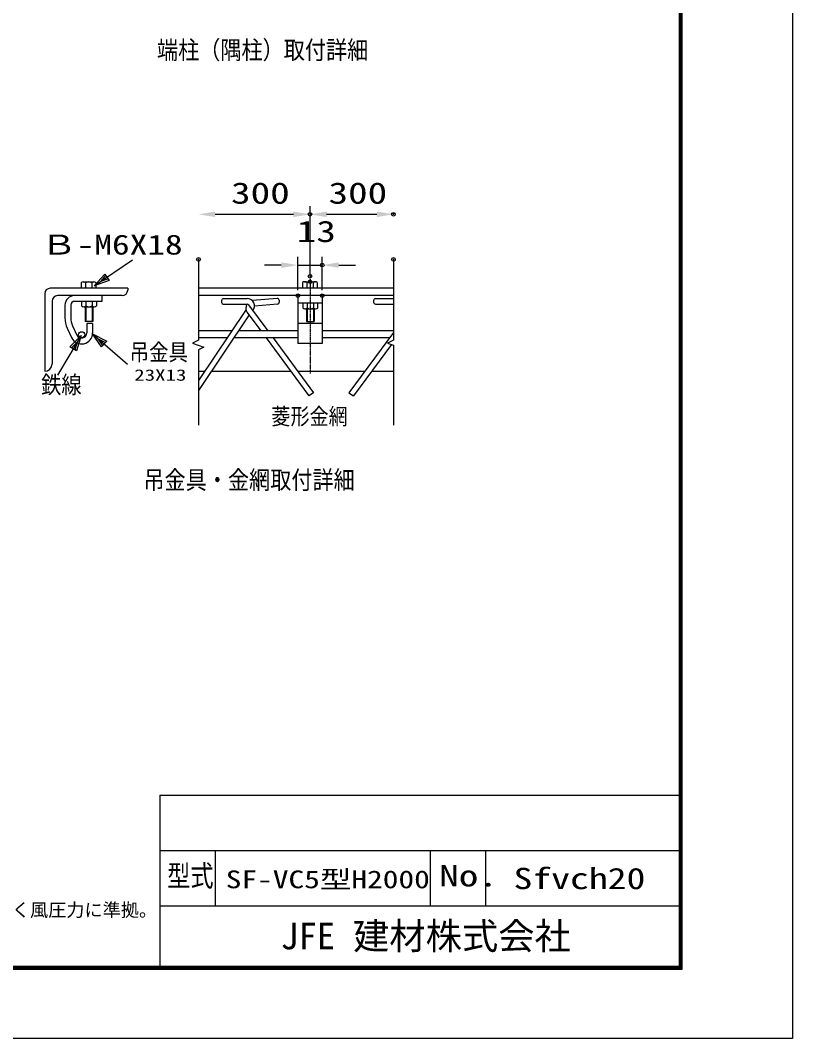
# Model space of a CAD drawing. Units: millimetres, scale not verified. Extents: x -4455 to 4455, y -3150 to 3150.
# Drawn here: x 2361 to 4455, y -3150 to -391 of the extents above; entities that cross this region are included whole.
import ezdxf
from ezdxf.enums import TextEntityAlignment as Align

# ---------------------------------------------------------------- set-up
doc = ezdxf.new("R2010")
doc.units = ezdxf.units.MM
doc.header["$LTSCALE"] = 20
doc.header["$PDMODE"] = 32
doc.header["$PDSIZE"] = 10
doc.linetypes.add('USER4', pattern=[0.216, 0.118, -0.039, 0.02, -0.039])
for name, color, linetype, lineweight in [('0-0_1', 7, 'Continuous', 25), ('0-2_0', 4, 'Continuous', 25), ('0-7_WAKU', 7, 'Continuous', 25), ('0-8_CENTLN-LMEC0', 2, 'USER4', 25)]:
    doc.layers.add(name, color=color, linetype=linetype, lineweight=lineweight)
doc.layers.add('0-5_DEFPOINTS', color=7, linetype='Continuous')
doc.layers.add('0-9_D-TTL-TXT', color=7, linetype='Continuous')
doc.styles.add('ＭＳ ゴシック', font='')
doc.styles.get('ＭＳ ゴシック').set_extended_font_data('MS Gothic')

# ---------------------------------------------------------------- blocks, each defined once
blk = doc.blocks.new('C71')
at = {"layer": '0-0_1', "color": 4}
blk.add_line((156037.7, 60874.7), (158113.3, 62287.1), dxfattribs=at)
blk.add_lwpolyline([(156850.4, 61173.6), (156037.7, 60874.7), (156614.1, 61520.9)], close=True, dxfattribs=at)
blk.add_lwpolyline([(156791.3, 61260.4), (156385, 61111), (156673.1, 61434.1)], dxfattribs=at)

msp = doc.modelspace()

# ---------------------------------------------------------------- linework, layer by layer
at = {"layer": '0-0_1'}
for p, q in [((2526.37, -1101.98), (2526.37, -1116.9)), ((2532.04, -1099.57), (2560.72, -1099.57)), ((2537.71, -1101.99), (2537.71, -1116.9)), ((2555.04, -1101.97), (2555.04, -1116.9)), ((2566.37, -1101.93), (2566.37, -1116.9)), ((3126.29, -1101.58), (3126.29, -1116.51)), ((3131.95, -1099.17), (3160.64, -1099.17)), ((3137.62, -1101.59), (3137.62, -1116.51)), ((3154.96, -1101.57), (3154.96, -1116.51)), ((3166.29, -1101.53), (3166.29, -1116.51)), ((2527.47, -1152.23), (2527.47, -1164.49)), ((2538.8, -1152.23), (2538.8, -1164.49)), ((2556.14, -1152.23), (2556.14, -1164.49)), ((2567.47, -1152.23), (2567.47, -1164.49)), ((2582.45, -1136.83), (2582.45, -1152.23)), ((3127.39, -1157.49), (3127.39, -1169.75)), ((3138.72, -1157.48), (3138.72, -1169.75)), ((3156.05, -1157.49), (3156.05, -1169.75)), ((3167.38, -1157.49), (3167.39, -1169.75)), ((2533.14, -1166.89), (2561.8, -1166.89)), ((2536.8, -1166.89), (2536.8, -1206.83)), ((2558.14, -1166.89), (2558.14, -1206.83)), ((3133.05, -1172.15), (3161.72, -1172.15)), ((3136.72, -1172.15), (3136.72, -1206.83)), ((3158.05, -1172.15), (3158.05, -1206.83)), ((3136.72, -1206.83), (3158.05, -1206.83))]:
    msp.add_line(p, q, dxfattribs=at)
at = {"layer": '0-0_1', "color": 4}
for p, q in [((2538.94, -1166.89), (2538.94, -1206.83)), ((2556, -1166.89), (2556, -1206.83)), ((3138.85, -1172.15), (3138.85, -1206.83)), ((3155.92, -1172.15), (3155.92, -1206.83))]:
    msp.add_line(p, q, dxfattribs=at)
at = {"layer": '0-0_1'}
for centre, radius, start, end in [((2532.02, -1107.28), 7.75, 43.05395, 136.76926), ((2546.42, -1116.52), 16.94, 59.3584, 120.92194), ((2560.75, -1107.77), 8.14, 45.86685, 134.53607), ((3131.94, -1106.88), 7.75, 43.05395, 136.76926), ((3146.34, -1116.12), 16.94, 59.3584, 120.92194), ((3160.66, -1107.37), 8.14, 45.86685, 134.53607), ((2533.12, -1159.18), 7.75, 223.23149, 316.94679), ((2547.52, -1149.94), 16.94, 239.07794, 300.64148), ((2561.84, -1158.69), 8.14, 225.46316, 314.1324), ((3133.03, -1164.44), 7.75, 223.23149, 316.94679), ((3147.43, -1155.2), 16.94, 239.07794, 300.64148), ((3161.76, -1163.95), 8.14, 225.46316, 314.1324)]:
    msp.add_arc(centre, radius, start, end, dxfattribs=at)
at = {"layer": '0-2_0', "color": 1}
for p, q in [((3146.67, -1084.17), (3146.67, -893.94)), ((3113.67, -1121.83), (3113.67, -1031.58)), ((3179.67, -1121.83), (3179.67, -1031.58))]:
    msp.add_line(p, q, dxfattribs=at)
at = {"layer": '0-2_0', "color": 2}
for p, q in [((2889.37, -916.44), (3101.67, -916.44)), ((3191.67, -916.44), (3327.85, -916.44)), ((3068.67, -1054.08), (3023.67, -1054.08)), ((3113.67, -1054.08), (3179.67, -1054.08)), ((3224.67, -1054.08), (3269.67, -1054.08))]:
    msp.add_line(p, q, dxfattribs=at)
at = {"layer": '0-2_0', "color": 7}
for p, q in [((2844.37, -1038.62), (2844.37, -1257.26)), ((3372.85, -1038.62), (3372.85, -1257.26)), ((2652.45, -1116.83), (2442.45, -1116.83)), ((2652.45, -1116.83), (2652.45, -1121.83)), ((3372.85, -1116.83), (2844.37, -1116.83)), ((3366.41, -1116.83), (2844.37, -1116.83)), ((2427.45, -1131.83), (2427.45, -1341.83)), ((2447.45, -1151.83), (2447.45, -1321.83)), ((2637.45, -1136.83), (2462.45, -1136.83)), ((2582.45, -1152.23), (2508.45, -1152.23)), ((3372.85, -1136.83), (2844.37, -1136.83)), ((2906.73, -1149.65), (2906.7, -1154.65)), ((2911.75, -1144.67), (2976.47, -1144.96)), ((3057.42, -1144.63), (2990.97, -1150.29)), ((3062.82, -1149.18), (3063.25, -1154.17)), ((3113.67, -1136.83), (3113.67, -1266.83)), ((3179.67, -1157.47), (3113.67, -1157.47)), ((3179.67, -1136.83), (3179.67, -1266.83)), ((3318.8, -1149.68), (3318.78, -1154.68)), ((3323.82, -1144.7), (3372.85, -1144.92)), ((2482.45, -1162.83), (2482.45, -1197.36)), ((2498.45, -1162.23), (2498.45, -1197.36)), ((2973.17, -1174.69), (2844.37, -1366.66)), ((2911.68, -1159.67), (2976.41, -1159.96)), ((2976.56, -1182.08), (3013.68, -1232.45)), ((2980.2, -1161.73), (3032.31, -1232.45)), ((3058.69, -1159.57), (2996.38, -1164.88)), ((3323.75, -1159.7), (3372.85, -1159.92)), ((2558.14, -1206.83), (2536.8, -1206.83)), ((2557.45, -1211.83), (2557.45, -1237.83)), ((2981.65, -1188.98), (2844.37, -1393.58)), ((3179.67, -1211.83), (3113.67, -1211.83)), ((2488.5, -1224.97), (2500.22, -1250.41)), ((2503.04, -1218.28), (2514.71, -1243.62)), ((2934.41, -1232.45), (2844.37, -1232.45)), ((3113.67, -1232.45), (2952.48, -1232.45)), ((3372.85, -1232.45), (3179.67, -1232.45)), ((3372.85, -1236.7), (3252.21, -1400.43)), ((2921.64, -1251.49), (2844.37, -1251.49)), ((3113.67, -1251.49), (2939.7, -1251.49)), ((3027.71, -1251.49), (3143.36, -1408.46)), ((3179.67, -1266.83), (3113.67, -1266.83)), ((3361.95, -1251.49), (3179.67, -1251.49)), ((3372.85, -1257.26), (3356.92, -1265.64)), ((3356.92, -1265.64), (3372.85, -1271.2)), ((2844.37, -1284.02), (2844.37, -1487.6)), ((3367.45, -1269.31), (3264.93, -1408.46)), ((3372.85, -1271.2), (3372.85, -1487.6)), ((2427.45, -1341.83), (2427.65, -1341.83)), ((2844.37, -1341.81), (2861.04, -1341.81)), ((2879.1, -1341.81), (3094.25, -1341.81)), ((3112.88, -1341.81), (3295.41, -1341.81)), ((3314.04, -1341.81), (3372.85, -1341.81)), ((3252.21, -1400.43), (3264.93, -1408.46))]:
    msp.add_line(p, q, dxfattribs=at)
for points in [[(2557.45, -1211.83), (2541.45, -1211.83), (2541.45, -1237.83)], [(2844.37, -1257.26), (2828.43, -1265.64), (2859.03, -1276.3), (2844.37, -1284.02)], [(3046.34, -1251.49), (3156.08, -1400.43), (3143.36, -1408.46)]]:
    msp.add_lwpolyline(points, dxfattribs=at)
msp.add_circle((2527.68, -1242.76), 8.19, dxfattribs=at)
for centre, radius, start, end in [((2442.45, -1131.83), 15, 90, 180), ((2637.45, -1121.83), 15, 270, 0), ((2462.45, -1151.83), 15, 90, 180), ((2508.45, -1162.83), 26, 90, 180), ((2508.45, -1162.23), 10, 90, 180), ((2911.7, -1154.67), 5, 179.74316, 269.74316), ((2911.73, -1149.67), 5, 89.74316, 179.74316), ((2976.38, -1164.96), 20, 320.82678, 89.74316), ((2992.66, -1170.21), 20, 94.8681, 97.42908), ((3057.84, -1149.61), 5, 4.8681, 94.8681), ((3058.27, -1154.59), 5, 274.8681, 4.8681), ((3323.78, -1154.7), 5, 179.74316, 269.74316), ((3323.8, -1149.7), 5, 89.74316, 179.74316), ((2992.66, -1170.21), 20, 150.20381, 216.38235), ((2976.38, -1164.96), 5, 32.54977, 89.74316), ((2548.45, -1197.36), 66, 180, 204.72477), ((2548.45, -1197.36), 50, 180, 204.725), ((2527.45, -1237.83), 30, 204.79222, 0), ((2527.45, -1237.83), 14, 204.42627, 0), ((2427.45, -1321.83), 20, 270, 0)]:
    msp.add_arc(centre, radius, start, end, dxfattribs=at)
at = {"layer": '0-2_0', "color": 2}
for points in [[(2889.37, -908.94), (2844.37, -916.44), (2889.37, -923.94)], [(3101.67, -908.94), (3146.67, -916.44), (3101.67, -923.94)], [(3191.67, -908.94), (3146.67, -916.44), (3191.67, -923.94)], [(3327.85, -908.94), (3372.85, -916.44), (3327.85, -923.94)], [(3068.67, -1046.58), (3113.67, -1054.08), (3068.67, -1061.58)], [(3224.67, -1046.58), (3179.67, -1054.08), (3224.67, -1061.58)]]:
    msp.add_solid(points, dxfattribs=at)
at = {"layer": '0-5_DEFPOINTS'}
for p in [(3146.67, -916.44), (3372.85, -916.44), (2844.37, -1038.62), (3372.85, -1038.62), (3179.67, -1054.08), (3146.67, -1084.17), (3146.67, -1099.17), (3113.67, -1136.83), (3179.67, -1136.83)]:
    msp.add_point(p, dxfattribs=at)
at = {"layer": '0-7_WAKU'}
for p, q in [((2739.84, -2489.89), (2739.84, -2954.89)), ((2739.84, -2489.89), (4147.44, -2489.89)), ((2739.84, -2639.89), (4147.44, -2639.89)), ((2889.84, -2639.89), (2889.84, -2789.89)), ((3472.44, -2639.89), (3472.44, -2789.89)), ((3622.44, -2639.89), (3622.44, -2789.89)), ((2739.84, -2789.89), (4147.44, -2789.89))]:
    msp.add_line(p, q, dxfattribs=at)
at = {"layer": '0-7_WAKU', "color": 3}
msp.add_lwpolyline([(-4455.06, 3150.11), (4454.94, 3150.11), (4454.94, -3149.89), (-4455.06, -3149.89)], close=True, dxfattribs=at)
at = {"layer": '0-7_WAKU'}
for points in [[(-4155.06, 2962.61), (4154.94, 2962.61), (4154.94, -2962.39), (-4155.06, -2962.39)], [(-4153.18, 2960.74), (4153.07, 2960.74), (4153.07, -2960.51), (-4153.18, -2960.51)], [(-4151.31, 2958.86), (4151.19, 2958.86), (4151.19, -2958.64), (-4151.31, -2958.64)], [(-4149.43, 2956.99), (4149.32, 2956.99), (4149.32, -2956.76), (-4149.43, -2956.76)], [(-4147.56, 2955.11), (4147.44, 2955.11), (4147.44, -2954.89), (-4147.56, -2954.89)]]:
    msp.add_lwpolyline(points, close=True, dxfattribs=at)
at = {"layer": '0-8_CENTLN-LMEC0'}
msp.add_line((3146.67, -1091.83), (3146.67, -1347.84), dxfattribs=at)

# ---------------------------------------------------------------- block references
at = {"layer": '0-2_0', "xscale": 0.05, "yscale": 0.05}
msp.add_blockref('C71', (-5240.08, -4154.26), dxfattribs=at)
for p, rotation in [((-2402.41, 5508.01), 285), ((8311.04, 4811.15), 205)]:
    msp.add_blockref('C71', p, dxfattribs=dict(at, rotation=rotation))

# ---------------------------------------------------------------- texts
at = {"layer": '0-0_1', "color": 4, "style": 'ＭＳ ゴシック'}
for s, height, width, p in [('端柱（隅柱）取付詳細', 49.41, 0.85, (2731.73, -510.71)), ('Ｂ-M6X18', 54.12, 1.3, (2418.2, -1041.76)), ('吊金具', 45.45, 0.85, (2657.76, -1326.2)), ('鉄線', 47.36, 0.85, (2417.75, -1416.03)), ('菱形金網', 44.57, 0.85, (3042.04, -1499.62)), ('吊金具・金網取付詳細', 49.41, 0.85, (2694.99, -1675.62))]:
    msp.add_text(s, height=height, dxfattribs=dict(at, width=width)).set_placement(p, align=Align.BOTTOM_LEFT)
at = {"layer": '0-2_0', "color": 3, "style": 'ＭＳ ゴシック', "width": 1.35}
for s, p in [('300', (2932.52, -905.04)), ('300', (3196.76, -905.04)), ('13', (3110.67, -1008.93))]:
    msp.add_text(s, height=57.77, dxfattribs=at).set_placement(p, align=Align.BOTTOM_LEFT)
at = {"layer": '0-2_0', "style": 'ＭＳ ゴシック', "width": 1.35}
msp.add_text('23X13', height=30.79, dxfattribs=at).set_placement((2670.14, -1376.55), align=Align.BOTTOM_LEFT)
at = {"layer": '0-7_WAKU', "style": 'ＭＳ ゴシック'}
for s, height, width, p in [('型式', 57.73, 0.8, (2759.19, -2754.85)), ('SF-VC5型H2000', 48.11, 1.3, (2918.14, -2756.84)), ('No.', 57.73, 1.35, (3496.99, -2754.85)), ('Sfvch20', 57.73, 1.3, (3698.36, -2762.14))]:
    msp.add_text(s, height=height, dxfattribs=dict(at, width=width)).set_placement(p, align=Align.BOTTOM_LEFT)
msp.add_text('JFE 建材株式会社', height=72.16, dxfattribs=at).set_placement((3066.79, -2929.58), align=Align.BOTTOM_LEFT)
at = {"layer": '0-9_D-TTL-TXT', "style": 'ＭＳ ゴシック'}
msp.add_text('（設計条件）風荷重：昭和57年改正 建築基準法・同施行令に基づく風圧力に準拠。', height=36.08, dxfattribs=at).set_placement((886.88, -2830.09), align=Align.BOTTOM_LEFT)

doc.saveas('drawing.dxf')
